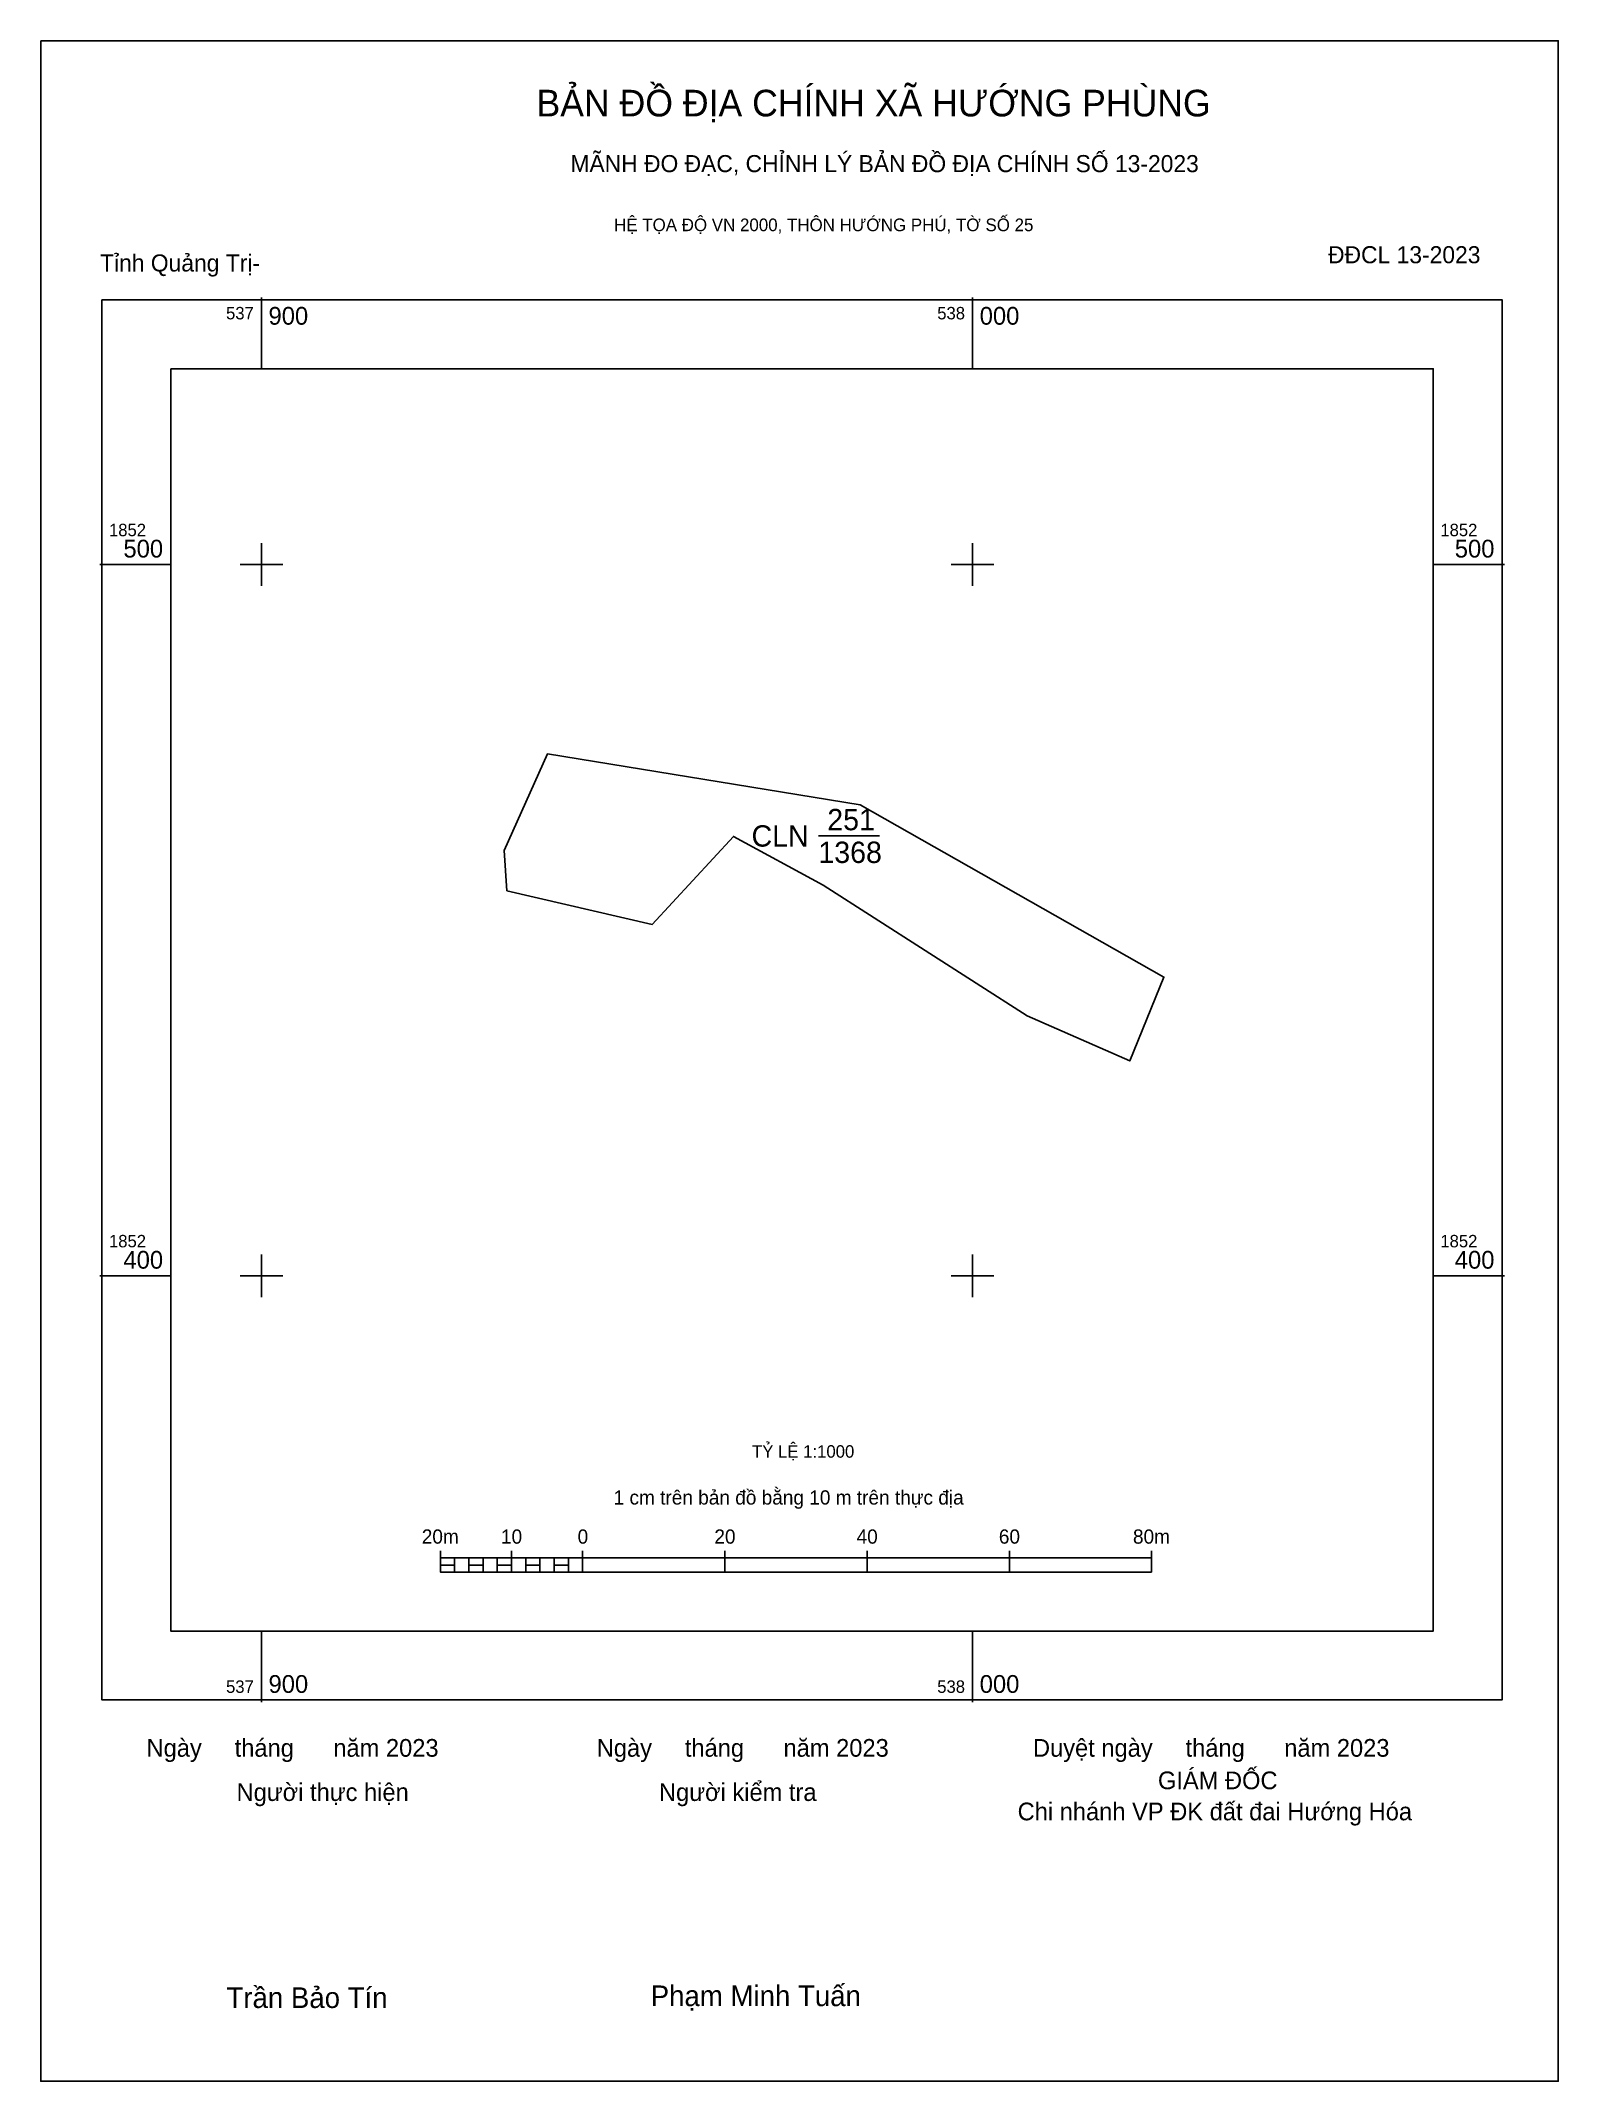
# Model space of a CAD drawing. Extents: x 537869 to 538082, y 1852287 to 1852574.
import ezdxf

# ---------------------------------------------------------------- set-up
doc = ezdxf.new("R2010")
doc.units = 0
for name, color, linetype in [('Level 10', 7, 'Continuous'), ('Level 13', 7, 'Continuous'), ('Level 15', 7, 'Continuous'), ('Level 27', 7, 'Continuous'), ('Level 50', 7, 'Continuous'), ('Level 6', 7, 'Continuous'), ('Level 62', 7, 'Continuous'), ('Level 63', 7, 'Continuous'), ('Level 9', 7, 'Continuous')]:
    doc.layers.add(name, color=color, linetype=linetype)

msp = doc.modelspace()

# ---------------------------------------------------------------- linework, layer by layer
at = {"layer": 'Level 10'}
msp.add_lwpolyline([(537934.52, 1852454.12), (537934.12, 1852459.81), (537940.22, 1852473.39), (537984.19, 1852466.21), (538026.9, 1852442.01), (538022.1, 1852430.21), (538007.68, 1852436.54), (537978.99, 1852454.95), (537966.38, 1852461.79), (537954.93, 1852449.4)], close=True, dxfattribs=at)
at = {"layer": 'Level 15'}
msp.add_lwpolyline([(537868.98, 1852573.66), (538082.34, 1852573.66), (538082.34, 1852286.74), (537868.98, 1852286.74)], close=True, dxfattribs=at)
at = {"layer": 'Level 27'}
for p, q in [((537940.22, 1852473.39), (537940.22, 1852473.4)), ((537984.19, 1852466.21), (537984.19, 1852466.22)), ((537934.52, 1852454.12), (537934.52, 1852454.11)), ((538026.9, 1852442.01), (538026.9, 1852442.02)), ((538022.1, 1852430.21), (538022.1, 1852430.2))]:
    msp.add_line(p, q, dxfattribs=at)
at = {"layer": 'Level 50'}
msp.add_line((537978.31, 1852461.85), (537986.93, 1852461.85), dxfattribs=at)
at = {"layer": 'Level 62'}
msp.add_lwpolyline([(537887.26, 1852527.55), (538064.77, 1852527.55), (538064.77, 1852350.04), (537887.26, 1852350.04)], close=True, dxfattribs=at)
at = {"layer": 'Level 63'}
for p, q in [((537900, 1852537.55), (537900, 1852527.55)), ((538000, 1852537.55), (538000, 1852527.55)), ((537900, 1852503), (537900, 1852497)), ((538000, 1852503), (538000, 1852497)), ((537877.26, 1852500), (537887.26, 1852500)), ((537897, 1852500), (537903, 1852500)), ((537997, 1852500), (538003, 1852500)), ((538064.77, 1852500), (538074.77, 1852500)), ((537900, 1852403), (537900, 1852397)), ((538000, 1852403), (538000, 1852397)), ((537877.26, 1852400), (537887.26, 1852400)), ((537897, 1852400), (537903, 1852400)), ((537997, 1852400), (538003, 1852400)), ((538064.77, 1852400), (538074.77, 1852400)), ((537925.17, 1852361.33), (537925.17, 1852358.33)), ((537925.17, 1852360.33), (538025.17, 1852360.33)), ((537927.17, 1852360.33), (537927.17, 1852358.33)), ((537929.17, 1852360.33), (537929.17, 1852358.33)), ((537931.17, 1852360.33), (537931.17, 1852358.33)), ((537933.17, 1852360.33), (537933.17, 1852358.33)), ((537935.17, 1852361.33), (537935.17, 1852358.33)), ((537935.17, 1852360.33), (537935.17, 1852358.33)), ((537937.17, 1852360.33), (537937.17, 1852358.33)), ((537939.17, 1852360.33), (537939.17, 1852358.33)), ((537941.17, 1852360.33), (537941.17, 1852358.33)), ((537943.17, 1852360.33), (537943.17, 1852358.33)), ((537945.17, 1852361.33), (537945.17, 1852358.33)), ((537945.17, 1852360.33), (537945.17, 1852358.33)), ((537965.17, 1852361.33), (537965.17, 1852358.33)), ((537985.17, 1852361.33), (537985.17, 1852358.33)), ((538005.17, 1852361.33), (538005.17, 1852358.33)), ((538025.17, 1852361.33), (538025.17, 1852358.33)), ((537925.17, 1852358.33), (538025.17, 1852358.33)), ((537900, 1852350.04), (537900, 1852340.04)), ((538000, 1852350.04), (538000, 1852340.04))]:
    msp.add_line(p, q, dxfattribs=at)
for points in [[(537877.57, 1852537.24), (538074.45, 1852537.24), (538074.45, 1852340.35), (537877.57, 1852340.35)], [(537925.17, 1852359.33), (537927.17, 1852359.33), (537927.17, 1852358.33), (537925.17, 1852358.33)], [(537925.17, 1852359.33), (537927.17, 1852359.33), (537927.17, 1852358.33), (537925.17, 1852358.33)], [(537929.17, 1852359.33), (537931.17, 1852359.33), (537931.17, 1852358.33), (537929.17, 1852358.33)], [(537933.17, 1852359.33), (537935.17, 1852359.33), (537935.17, 1852358.33), (537933.17, 1852358.33)], [(537937.17, 1852359.33), (537939.17, 1852359.33), (537939.17, 1852358.33), (537937.17, 1852358.33)], [(537941.17, 1852359.33), (537943.17, 1852359.33), (537943.17, 1852358.33), (537941.17, 1852358.33)]]:
    msp.add_lwpolyline(points, close=True, dxfattribs=at)

# ---------------------------------------------------------------- texts
at = {"layer": 'Level 13'}
for s, p in [('251', (537979.57, 1852462.65)), ('CLN', (537968.92, 1852460.35)), ('1368', (537978.32, 1852458.05))]:
    msp.add_text(s, height=3, dxfattribs=at).set_placement(p)
at = {"layer": 'Level 6'}
msp.add_text('TỶ LỆ 1:1000', height=1.7579, dxfattribs=at).set_placement((537968.99, 1852374.42))
at = {"layer": 'Level 63'}
for s, height, p in [('BẢN ĐỒ ĐỊA CHÍNH XÃ HƯỚNG PHÙNG', 3.7437, (537938.68, 1852563.03)), ('MÃNH ĐO ĐẠC, CHỈNH LÝ BẢN ĐỒ ĐỊA CHÍNH SỐ 13-2023', 2.4022, (537943.45, 1852555.19)), ('HỆ TỌA ĐỘ VN 2000, THÔN HƯỚNG PHÚ, TỜ SỐ 25', 1.7782, (537949.59, 1852546.89)), ('537', 1.75, (537895.03, 1852534.49)), ('900', 2.5, (537901, 1852533.74)), ('538', 1.75, (537995.03, 1852534.49)), ('000', 2.5, (538001, 1852533.74)), ('1852', 1.75, (537878.57, 1852504)), ('1852', 1.75, (538065.77, 1852504)), ('500', 2.5, (537880.6, 1852501)), ('500', 2.5, (538067.8, 1852501)), ('D', 0.0096, (537934.53, 1852454.14)), ('D', 0.0096, (537934.53, 1852454.14)), ('D', 0.0096, (537934.53, 1852454.14)), ('1852', 1.75, (537878.57, 1852404)), ('400', 2.5, (537880.6, 1852401)), ('1852', 1.75, (538065.77, 1852404)), ('400', 2.5, (538067.8, 1852401)), ('1 cm trên bản đồ bằng 10 m trên thực địa', 2, (537949.53, 1852367.83)), ('20m', 2, (537922.55, 1852362.33)), ('10', 2, (537933.69, 1852362.33)), ('0', 2, (537944.46, 1852362.33)), ('20', 2, (537963.69, 1852362.33)), ('40', 2, (537983.69, 1852362.33)), ('60', 2, (538003.69, 1852362.33)), ('80m', 2, (538022.55, 1852362.33)), ('537', 1.75, (537895.03, 1852341.35)), ('900', 2.5, (537901, 1852341.35)), ('538', 1.75, (537995.03, 1852341.35)), ('000', 2.5, (538001, 1852341.35)), ('Ngày     tháng      năm 2023', 2.4883, (537883.85, 1852332.37)), ('Ngày     tháng      năm 2023', 2.4883, (537947.15, 1852332.37)), ('Duyệt ngày     tháng      năm 2023', 2.4883, (538008.49, 1852332.37)), ('Người thực hiện', 2.4883, (537896.51, 1852326.15)), ('Người kiểm tra', 2.4883, (537955.9, 1852326.15)), ('GIÁM ĐỐC', 2.488, (538026.06, 1852327.8)), ('Chi nhánh VP ĐK đất đai Hướng Hóa', 2.4883, (538006.33, 1852323.43)), ('Trần Bảo Tín', 2.9024, (537895.09, 1852297.04)), ('Phạm Minh Tuấn', 2.9024, (537954.74, 1852297.3))]:
    msp.add_text(s, height=height, dxfattribs=at).set_placement(p)
at = {"layer": 'Level 9'}
for s, p in [('ĐĐCL 13-2023', (538049.98, 1852542.38)), ('Tỉnh Quảng Trị-', (537877.31, 1852541.22))]:
    msp.add_text(s, height=2.4022, dxfattribs=at).set_placement(p)

doc.saveas('drawing.dxf')
